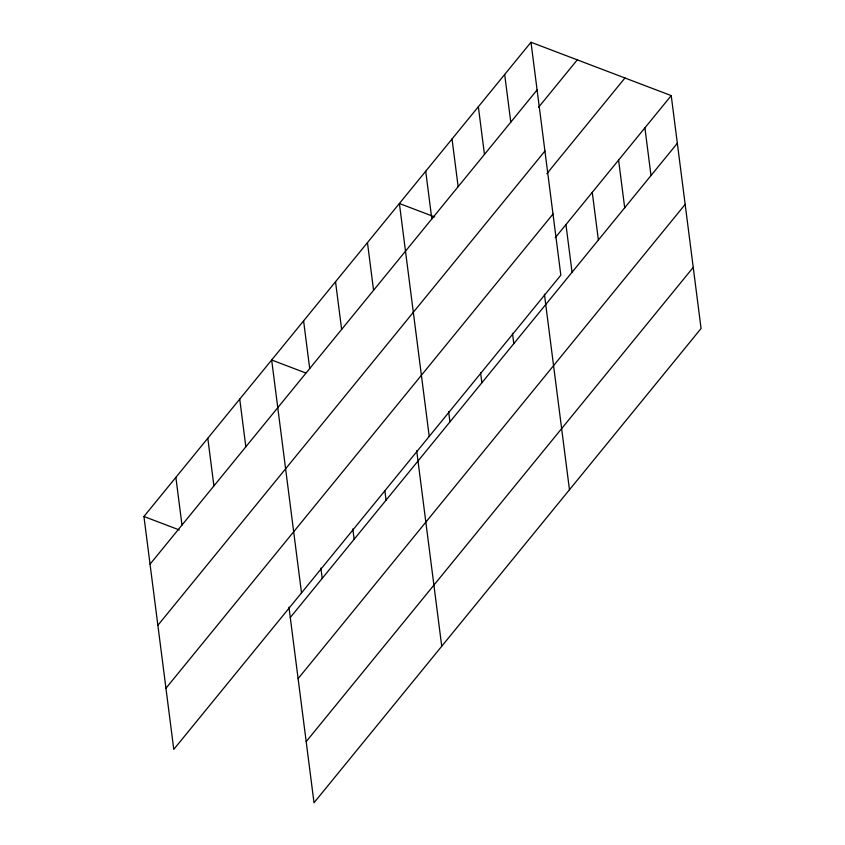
<?xml version="1.0" encoding="UTF-8"?>
<svg xmlns="http://www.w3.org/2000/svg" width="845" height="845" viewBox="0 0 845 845"><rect width="100%" height="100%" fill="white"/><g stroke="black" fill="none" stroke-linecap="round" stroke-linejoin="round"><path stroke-width="1.27" d="M530.987 42.25L560.827 275.153L173.774 749.399L143.935 516.496L530.987 42.25L671.226 95.601L701.065 328.504L314.013 802.75L288.958 607.217M150.051 564.175L537.103 89.919M538.614 107.22L577.272 59.858M157.878 625.3L544.93 151.044M546.81 173.732L624.951 77.993M165.947 688.274L553 214.028M555.249 237.698L671.226 95.601M290.279 617.526L677.331 143.27M298.105 678.651L685.158 204.395M306.175 741.625L693.227 267.379M434.71 216.933L399.389 203.497L429.228 436.39M305.763 372.972L271.667 360.002L301.507 592.894M143.935 516.496L179.256 529.931M644.904 127.849L651.009 175.528M618.582 160.096L624.698 207.775M592.271 192.343L598.376 240.022M565.949 224.601L572.054 272.27M544.412 294.208L569.467 489.741M504.676 74.497L510.781 122.176M512.482 333.342L513.802 343.64M478.354 106.745L484.46 154.424M452.033 138.992L458.138 186.671M480.551 372.465L481.872 382.774M425.711 171.25L431.816 218.918M448.621 411.589L449.941 421.898M416.691 450.712L441.734 646.245M367.459 242.621L373.575 290.289M384.919 491.125L386.07 500.145M335.528 281.744L341.633 329.423M352.819 528.959L354.139 539.268M303.598 320.868L309.703 368.547M320.889 568.093L322.209 578.403M239.737 399.125L245.842 446.794M207.807 438.249L213.912 485.917M175.876 477.372L181.981 525.051"/></g></svg>
